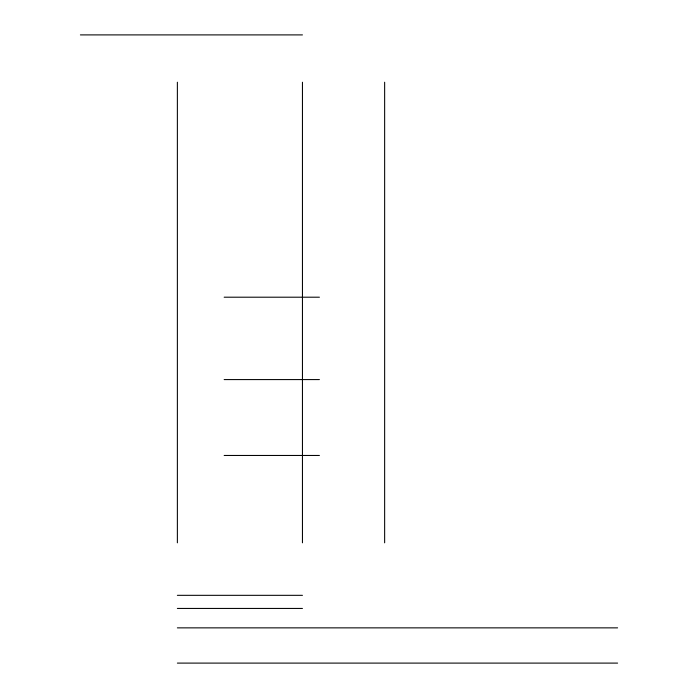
<?xml version="1.0" encoding="UTF-8"?>
<svg xmlns="http://www.w3.org/2000/svg" width="698" height="698" viewBox="0 0 698 698"><rect width="100%" height="100%" fill="white"/><g stroke="black" fill="none" stroke-linecap="round" stroke-linejoin="round"><path stroke-width="1.05" d="M80.401 34.9L302.452 34.9M224.154 297.2L319.422 297.2M224.154 379.581L319.422 379.581M224.154 455.462L319.422 455.462M177.371 595.324L302.452 595.324M177.371 608.438L302.452 608.438M177.371 627.86L617.599 627.86M177.371 663.1L617.599 663.1M384.642 82.224L384.642 542.817M302.452 82.224L302.452 542.817M177.371 82.224L177.371 542.817"/></g></svg>
